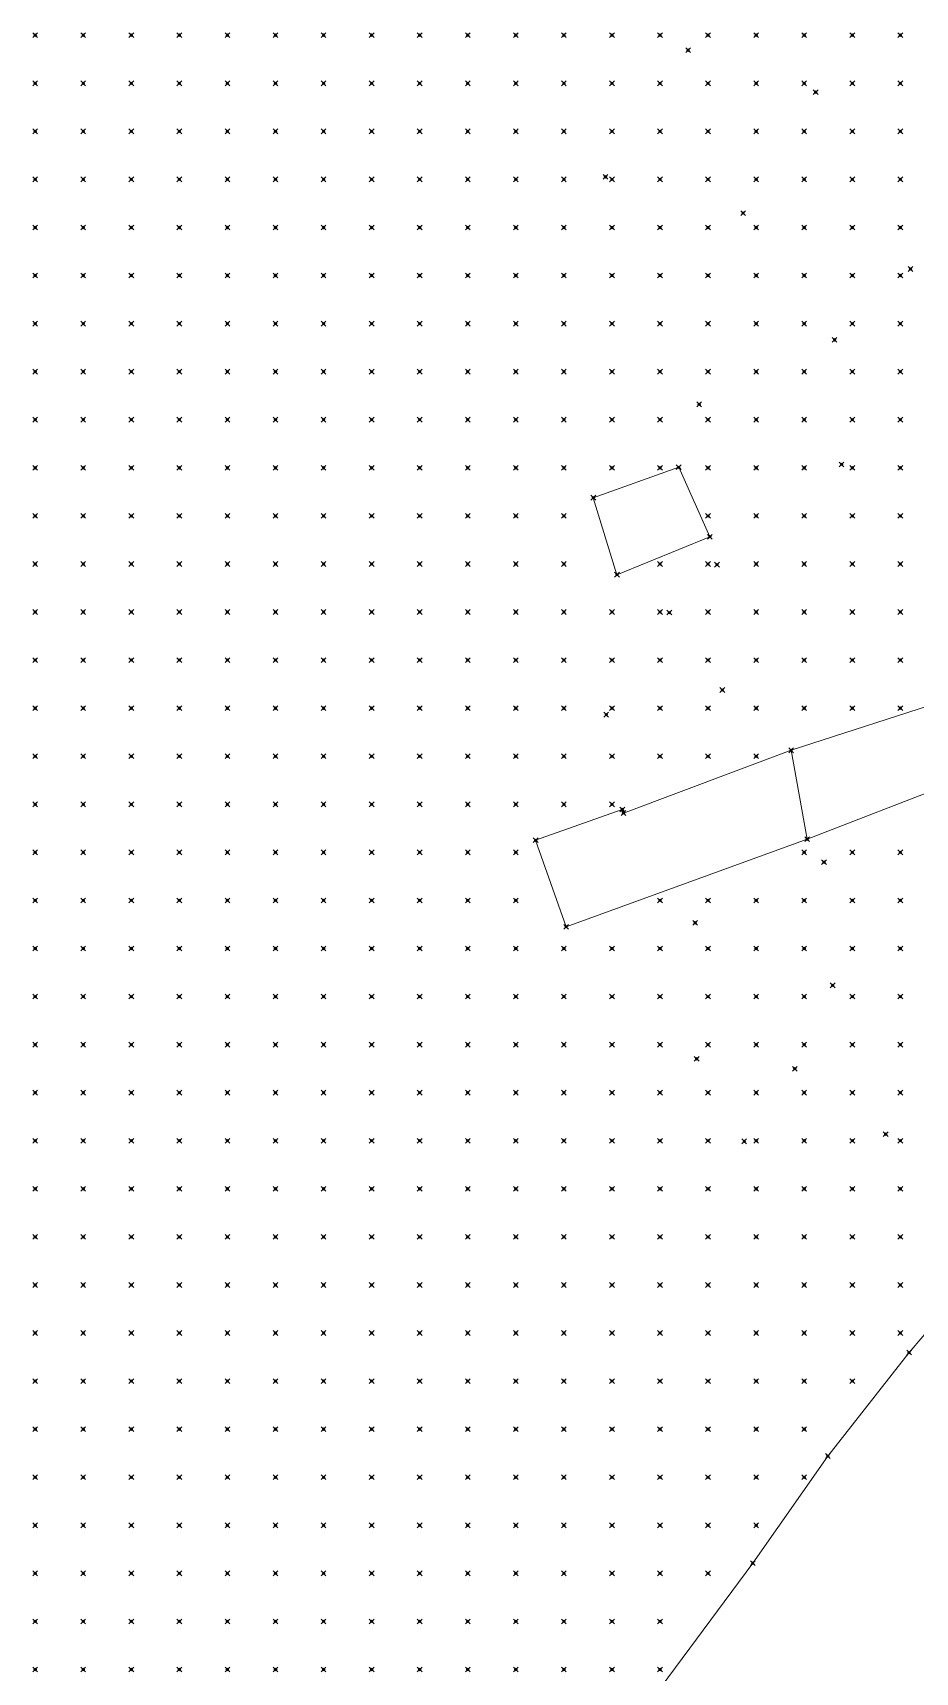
# Model space of a CAD drawing. Header units: metres. Extents: x 441556 to 446409, y 432338 to 461058.
# Drawn here: x 441692.9 to 441748, y 453671.6 to 453773.9 of the extents above; entities that cross this region are included whole.
import ezdxf

# ---------------------------------------------------------------- set-up
doc = ezdxf.new("R2010")
doc.units = ezdxf.units.M
doc.header["$MEASUREMENT"] = 0
doc.header["$PDMODE"] = 35
doc.header["$PDSIZE"] = 0.15
for name, color, linetype, lineweight in [('DTM-BRE-RevN_GRP_CONSTRUCTIE', 2, 'Continuous', 0), ('DTM-BRE-RevN_GRP_DRUM PIATRA', 2, 'Continuous', 0), ('DTM-NOK-RevN_LIDAR_co_lidar', 91, 'Continuous', 0), ('DTM-NOK-RevN_RTK', 32, 'Continuous', 0)]:
    doc.layers.add(name, color=color, linetype=linetype, lineweight=lineweight)

msp = doc.modelspace()

# ---------------------------------------------------------------- linework, layer by layer
at = {"layer": 'DTM-BRE-RevN_GRP_CONSTRUCTIE'}
for p, q in [((441727.898, 453744.901, 368.634), (441733.224, 453746.802, 368.4)), ((441733.224, 453746.802, 368.4), (441735.174, 453742.46, 366.92)), ((441729.374, 453740.093, 366.755), (441727.898, 453744.901, 368.634)), ((441735.174, 453742.46, 366.92), (441729.374, 453740.093, 366.755)), ((441757.174, 453734.612, 364.899), (441740.238, 453729.136, 365.319)), ((441740.238, 453729.136, 365.319), (441729.78, 453725.223, 365.589)), ((441741.241, 453723.592, 364.299), (441740.238, 453729.136, 365.319)), ((441741.241, 453723.592, 364.299), (441755.17, 453728.976, 364.099)), ((441729.708, 453725.442, 365.679), (441724.296, 453723.524, 365.799)), ((441729.78, 453725.223, 365.589), (441729.708, 453725.442, 365.679)), ((441724.296, 453723.524, 365.799), (441726.198, 453718.127, 365.089)), ((441726.198, 453718.127, 365.089), (441741.241, 453723.592, 364.299))]:
    msp.add_line(p, q, dxfattribs=at)
at = {"layer": 'DTM-BRE-RevN_GRP_DRUM PIATRA'}
for p, q in [((441747.602, 453691.557, 359.369), (441752.81, 453697.672, 359.416)), ((441742.532, 453685.1, 359.378), (441747.602, 453691.557, 359.369)), ((441737.847, 453678.414, 359.286), (441742.532, 453685.1, 359.378)), ((441732.123, 453670.701, 359.223), (441737.847, 453678.414, 359.286))]:
    msp.add_line(p, q, dxfattribs=at)
at = {"layer": 'DTM-NOK-RevN_LIDAR_co_lidar'}
for p in [(441693.068, 453773.759, 396.093), (441696.067, 453773.759, 393.937), (441699.066, 453773.759, 391.455), (441702.066, 453773.759, 389.349), (441705.065, 453773.759, 387.448), (441708.064, 453773.759, 385.374), (441711.064, 453773.759, 383.098), (441714.063, 453773.759, 379.699), (441717.062, 453773.759, 377.148), (441720.062, 453773.759, 376.142), (441723.061, 453773.759, 375.704), (441726.06, 453773.759, 375.239), (441729.06, 453773.759, 374.666), (441732.059, 453773.759, 374.044), (441735.058, 453773.759, 373.538), (441738.058, 453773.759, 373.161), (441741.057, 453773.759, 372.77), (441744.057, 453773.759, 372.323), (441747.056, 453773.759, 371.869), (441693.068, 453770.759, 396.198), (441696.067, 453770.759, 393.65), (441699.066, 453770.759, 391.186), (441702.066, 453770.759, 388.807), (441705.065, 453770.759, 386.588), (441708.064, 453770.759, 384.34), (441711.064, 453770.759, 382.096), (441714.063, 453770.759, 379.364), (441717.062, 453770.759, 376.76), (441720.062, 453770.759, 375.373), (441723.061, 453770.759, 374.886), (441726.06, 453770.759, 374.523), (441729.06, 453770.759, 374.037), (441732.059, 453770.759, 373.472), (441735.058, 453770.759, 372.989), (441738.058, 453770.759, 372.628), (441741.057, 453770.759, 372.28), (441744.057, 453770.759, 371.837), (441747.056, 453770.759, 371.424), (441693.068, 453767.76, 395.665), (441696.067, 453767.76, 392.889), (441699.066, 453767.76, 390.371), (441702.066, 453767.76, 387.947), (441705.065, 453767.76, 385.507), (441708.064, 453767.76, 382.995), (441711.064, 453767.76, 380.666), (441714.063, 453767.76, 378.382), (441717.062, 453767.76, 376.124), (441720.062, 453767.76, 374.758), (441723.061, 453767.76, 374.268), (441726.06, 453767.76, 373.917), (441729.06, 453767.76, 373.419), (441732.059, 453767.76, 372.883), (441735.058, 453767.76, 372.401), (441738.058, 453767.76, 372.015), (441741.057, 453767.76, 371.693), (441744.057, 453767.76, 371.25), (441747.056, 453767.76, 370.963), (441693.068, 453764.761, 394.635), (441696.067, 453764.761, 392.11), (441699.066, 453764.761, 389.57), (441702.066, 453764.761, 387.077), (441705.065, 453764.761, 384.53), (441708.064, 453764.761, 381.78), (441711.064, 453764.761, 379.355), (441714.063, 453764.761, 377.193), (441717.062, 453764.761, 375.361), (441720.062, 453764.761, 374.133), (441723.061, 453764.761, 373.672), (441726.06, 453764.761, 373.391), (441729.06, 453764.761, 372.88), (441732.059, 453764.761, 372.39), (441735.058, 453764.761, 371.905), (441738.058, 453764.761, 371.372), (441741.057, 453764.761, 371.041), (441744.057, 453764.761, 370.712), (441747.056, 453764.761, 370.453), (441693.068, 453761.761, 393.535), (441696.067, 453761.761, 391.028), (441699.066, 453761.761, 388.557), (441702.066, 453761.761, 385.969), (441705.065, 453761.761, 383.543), (441708.064, 453761.761, 380.831), (441711.064, 453761.761, 378.257), (441714.063, 453761.761, 376.197), (441717.062, 453761.761, 374.599), (441720.062, 453761.761, 373.333), (441723.061, 453761.761, 372.891), (441726.06, 453761.761, 372.721), (441729.06, 453761.761, 372.249), (441732.059, 453761.761, 371.821), (441735.058, 453761.761, 371.365), (441738.058, 453761.761, 370.822), (441741.057, 453761.761, 370.475), (441744.057, 453761.761, 370.271), (441747.056, 453761.761, 369.904), (441693.068, 453758.762, 392.559), (441696.067, 453758.762, 389.971), (441699.066, 453758.762, 387.319), (441702.066, 453758.762, 384.885), (441705.065, 453758.762, 382.37), (441708.064, 453758.762, 379.56), (441711.064, 453758.762, 377.146), (441714.063, 453758.762, 375.184), (441717.062, 453758.762, 373.623), (441720.062, 453758.762, 372.56), (441723.061, 453758.762, 372.09), (441726.06, 453758.762, 371.884), (441729.06, 453758.762, 371.586), (441732.059, 453758.762, 371.175), (441735.058, 453758.762, 370.698), (441738.058, 453758.762, 370.259), (441741.057, 453758.762, 369.934), (441744.057, 453758.762, 369.589), (441747.056, 453758.762, 369.222), (441693.068, 453755.763, 391.939), (441696.067, 453755.763, 389.075), (441699.066, 453755.763, 386.348), (441702.066, 453755.763, 383.786), (441705.065, 453755.763, 381.249), (441708.064, 453755.763, 378.677), (441711.064, 453755.763, 376.237), (441714.063, 453755.763, 374.339), (441717.062, 453755.763, 372.898), (441720.062, 453755.763, 371.928), (441723.061, 453755.763, 371.594), (441726.06, 453755.763, 371.363), (441729.06, 453755.763, 370.905), (441732.059, 453755.763, 370.482), (441735.058, 453755.763, 370.056), (441738.058, 453755.763, 369.592), (441741.057, 453755.763, 369.268), (441744.057, 453755.763, 369.05), (441747.056, 453755.763, 368.814), (441693.068, 453752.763, 391.014), (441696.067, 453752.763, 388.283), (441699.066, 453752.763, 385.552), (441702.066, 453752.763, 382.801), (441705.065, 453752.763, 380.507), (441708.064, 453752.763, 377.981), (441711.064, 453752.763, 375.546), (441714.063, 453752.763, 373.534), (441717.062, 453752.763, 371.961), (441720.062, 453752.763, 371.1), (441723.061, 453752.763, 371.061), (441726.06, 453752.763, 370.832), (441729.06, 453752.763, 370.124), (441732.059, 453752.763, 369.705), (441735.058, 453752.763, 369.468), (441738.058, 453752.763, 369.088), (441741.057, 453752.763, 368.777), (441744.057, 453752.763, 368.417), (441747.056, 453752.763, 368.059), (441693.068, 453749.764, 390.23), (441696.067, 453749.764, 387.432), (441699.066, 453749.764, 384.761), (441702.066, 453749.764, 382.106), (441705.065, 453749.764, 379.568), (441708.064, 453749.764, 377.179), (441711.064, 453749.764, 374.563), (441714.063, 453749.764, 372.577), (441717.062, 453749.764, 371.206), (441720.062, 453749.764, 370.891), (441723.061, 453749.764, 370.583), (441726.06, 453749.764, 370.041), (441729.06, 453749.764, 369.529), (441732.059, 453749.764, 368.97), (441735.058, 453749.764, 368.73), (441738.058, 453749.764, 368.372), (441741.057, 453749.764, 367.995), (441744.057, 453749.764, 367.671), (441747.056, 453749.764, 367.423), (441693.068, 453746.765, 389.473), (441696.067, 453746.765, 386.722), (441699.066, 453746.765, 384.05), (441702.066, 453746.765, 381.121), (441705.065, 453746.765, 378.755), (441708.064, 453746.765, 376.93), (441711.064, 453746.765, 374.299), (441714.063, 453746.765, 372.025), (441717.062, 453746.765, 370.817), (441720.062, 453746.765, 370.555), (441723.061, 453746.765, 369.937), (441726.06, 453746.765, 369.177), (441729.06, 453746.765, 368.684), (441732.059, 453746.765, 368.158), (441735.058, 453746.765, 367.993), (441738.058, 453746.765, 367.809), (441741.057, 453746.765, 367.383), (441744.057, 453746.765, 367.22), (441747.056, 453746.765, 367.146), (441693.068, 453743.765, 388.741), (441696.067, 453743.765, 386.013), (441699.066, 453743.765, 383.218), (441702.066, 453743.765, 380.35), (441705.065, 453743.765, 378.029), (441708.064, 453743.765, 375.665), (441711.064, 453743.765, 373.383), (441714.063, 453743.765, 371.438), (441717.062, 453743.765, 370.087), (441720.062, 453743.765, 369.494), (441723.061, 453743.765, 369.023), (441726.06, 453743.765, 368.075), (441735.058, 453743.765, 366.813), (441738.058, 453743.765, 367.233), (441741.057, 453743.765, 366.999), (441744.057, 453743.765, 366.902), (441747.056, 453743.765, 366.777), (441693.068, 453740.766, 387.892), (441696.067, 453740.766, 385.165), (441699.066, 453740.766, 382.412), (441702.066, 453740.766, 379.785), (441705.065, 453740.766, 377.181), (441708.064, 453740.766, 375.246), (441711.064, 453740.766, 373.368), (441714.063, 453740.766, 371.256), (441717.062, 453740.766, 369.798), (441720.062, 453740.766, 369.094), (441723.061, 453740.766, 368.302), (441726.06, 453740.766, 367.378), (441732.059, 453740.766, 366.343), (441735.058, 453740.766, 366.474), (441738.058, 453740.766, 366.682), (441741.057, 453740.766, 366.336), (441744.057, 453740.766, 366.145), (441747.056, 453740.766, 366.158), (441693.068, 453737.767, 386.897), (441696.067, 453737.767, 384.304), (441699.066, 453737.767, 381.486), (441702.066, 453737.767, 378.84), (441705.065, 453737.767, 376.507), (441708.064, 453737.767, 374.084), (441711.064, 453737.767, 372.002), (441714.063, 453737.767, 370.421), (441717.062, 453737.767, 369.3), (441720.062, 453737.767, 368.682), (441723.061, 453737.767, 367.77), (441726.06, 453737.767, 366.757), (441729.06, 453737.767, 366.39), (441732.059, 453737.767, 366.317), (441735.058, 453737.767, 366.206), (441738.058, 453737.767, 366.216), (441741.057, 453737.767, 366.157), (441744.057, 453737.767, 366.14), (441747.056, 453737.767, 366.125), (441693.068, 453734.767, 386.088), (441696.067, 453734.767, 383.394), (441699.066, 453734.767, 380.714), (441702.066, 453734.767, 378.094), (441705.065, 453734.767, 375.509), (441708.064, 453734.767, 373.279), (441711.064, 453734.767, 371.727), (441714.063, 453734.767, 370.026), (441717.062, 453734.767, 368.819), (441720.062, 453734.767, 367.599), (441723.061, 453734.767, 366.872), (441726.06, 453734.767, 366.777), (441729.06, 453734.767, 366.592), (441732.059, 453734.767, 366.307), (441735.058, 453734.767, 366.153), (441738.058, 453734.767, 366.148), (441741.057, 453734.767, 366.088), (441744.057, 453734.767, 366.085), (441747.056, 453734.767, 366.078), (441693.068, 453731.768, 384.96), (441696.067, 453731.768, 382.539), (441699.066, 453731.768, 379.791), (441702.066, 453731.768, 377.419), (441705.065, 453731.768, 375.033), (441708.064, 453731.768, 372.718), (441711.064, 453731.768, 371.135), (441714.063, 453731.768, 369.753), (441717.062, 453731.768, 368.474), (441720.062, 453731.768, 367.26), (441723.061, 453731.768, 366.736), (441726.06, 453731.768, 366.643), (441729.06, 453731.768, 366.38), (441732.059, 453731.768, 366.14), (441735.058, 453731.768, 366.042), (441738.058, 453731.768, 365.982), (441741.057, 453731.768, 365.746), (441744.057, 453731.768, 365.581), (441747.056, 453731.768, 365.334), (441693.068, 453728.768, 383.913), (441696.067, 453728.768, 381.892), (441699.066, 453728.768, 379.16), (441702.066, 453728.768, 376.911), (441705.065, 453728.768, 374.63), (441708.064, 453728.768, 372.408), (441711.064, 453728.768, 370.766), (441714.063, 453728.768, 369.208), (441717.062, 453728.768, 368.208), (441720.062, 453728.768, 367.127), (441723.061, 453728.768, 366.505), (441726.06, 453728.768, 366.397), (441729.06, 453728.768, 366.198), (441732.059, 453728.768, 366.041), (441735.058, 453728.768, 365.885), (441738.058, 453728.768, 365.64), (441693.068, 453725.769, 383.174), (441696.067, 453725.769, 381.442), (441699.066, 453725.769, 378.786), (441702.066, 453725.769, 376.436), (441705.065, 453725.769, 374.471), (441708.064, 453725.769, 372.282), (441711.064, 453725.769, 370.993), (441714.063, 453725.769, 369.281), (441717.062, 453725.769, 368.13), (441720.062, 453725.769, 366.95), (441723.061, 453725.769, 366.259), (441726.06, 453725.769, 366.16), (441729.06, 453725.769, 365.898), (441693.068, 453722.77, 382.744), (441696.067, 453722.77, 380.845), (441699.066, 453722.77, 378.672), (441702.066, 453722.77, 376.478), (441705.065, 453722.77, 374.591), (441708.064, 453722.77, 372.328), (441711.064, 453722.77, 371.384), (441714.063, 453722.77, 369.503), (441717.062, 453722.77, 368.094), (441720.062, 453722.77, 366.792), (441723.061, 453722.77, 365.911), (441741.057, 453722.77, 364.453), (441744.057, 453722.77, 364.152), (441747.056, 453722.77, 363.868), (441693.068, 453719.77, 382.749), (441696.067, 453719.77, 380.678), (441699.066, 453719.77, 378.69), (441702.066, 453719.77, 376.663), (441705.065, 453719.77, 374.686), (441708.064, 453719.77, 372.816), (441711.064, 453719.77, 371.523), (441714.063, 453719.77, 369.592), (441717.062, 453719.77, 368.019), (441720.062, 453719.77, 366.491), (441723.061, 453719.77, 365.52), (441732.059, 453719.77, 364.882), (441735.058, 453719.77, 364.714), (441738.058, 453719.77, 364.373), (441741.057, 453719.77, 363.93), (441744.057, 453719.77, 363.624), (441747.056, 453719.77, 363.393), (441693.068, 453716.771, 383.301), (441696.067, 453716.771, 381.033), (441699.066, 453716.771, 378.736), (441702.066, 453716.771, 376.701), (441705.065, 453716.771, 374.67), (441708.064, 453716.771, 372.656), (441711.064, 453716.771, 370.988), (441714.063, 453716.771, 369.198), (441717.062, 453716.771, 367.641), (441720.062, 453716.771, 366.17), (441723.061, 453716.771, 365.136), (441726.06, 453716.771, 364.717), (441729.06, 453716.771, 364.501), (441732.059, 453716.771, 364.313), (441735.058, 453716.771, 364.121), (441738.058, 453716.771, 363.832), (441741.057, 453716.771, 363.461), (441744.057, 453716.771, 363.104), (441747.056, 453716.771, 362.885), (441693.068, 453713.772, 383.937), (441696.067, 453713.772, 381.409), (441699.066, 453713.772, 379.003), (441702.066, 453713.772, 376.719), (441705.065, 453713.772, 374.685), (441708.064, 453713.772, 372.436), (441711.064, 453713.772, 370.45), (441714.063, 453713.772, 368.664), (441717.062, 453713.772, 367.214), (441720.062, 453713.772, 365.602), (441723.061, 453713.772, 364.509), (441726.06, 453713.772, 364.142), (441729.06, 453713.772, 363.895), (441732.059, 453713.772, 363.729), (441735.058, 453713.772, 363.573), (441738.058, 453713.772, 363.267), (441741.057, 453713.772, 362.953), (441744.057, 453713.772, 362.61), (441747.056, 453713.772, 362.442), (441693.068, 453710.772, 384.244), (441696.067, 453710.772, 381.681), (441699.066, 453710.772, 379.227), (441702.066, 453710.772, 376.817), (441705.065, 453710.772, 374.691), (441708.064, 453710.772, 372.119), (441711.064, 453710.772, 370.084), (441714.063, 453710.772, 368.3), (441717.062, 453710.772, 366.352), (441720.062, 453710.772, 364.858), (441723.061, 453710.772, 364.051), (441726.06, 453710.772, 363.638), (441729.06, 453710.772, 363.381), (441732.059, 453710.772, 363.2), (441735.058, 453710.772, 363.03), (441738.058, 453710.772, 362.77), (441741.057, 453710.772, 362.538), (441744.057, 453710.772, 362.229), (441747.056, 453710.772, 362.051), (441693.068, 453707.773, 384.46), (441696.067, 453707.773, 381.971), (441699.066, 453707.773, 379.279), (441702.066, 453707.773, 377.089), (441705.065, 453707.773, 374.677), (441708.064, 453707.773, 372), (441711.064, 453707.773, 369.888), (441714.063, 453707.773, 368.177), (441717.062, 453707.773, 365.846), (441720.062, 453707.773, 364.493), (441723.061, 453707.773, 363.815), (441726.06, 453707.773, 363.215), (441729.06, 453707.773, 362.971), (441732.059, 453707.773, 362.783), (441735.058, 453707.773, 362.58), (441738.058, 453707.773, 362.384), (441741.057, 453707.773, 362.164), (441744.057, 453707.773, 361.893), (441747.056, 453707.773, 361.663), (441693.068, 453704.774, 384.553), (441696.067, 453704.774, 382.191), (441699.066, 453704.774, 379.495), (441702.066, 453704.774, 377.224), (441705.065, 453704.774, 374.551), (441708.064, 453704.774, 372.033), (441711.064, 453704.774, 369.862), (441714.063, 453704.774, 368.082), (441717.062, 453704.774, 365.933), (441720.062, 453704.774, 364.543), (441723.061, 453704.774, 363.555), (441726.06, 453704.774, 362.794), (441729.06, 453704.774, 362.58), (441732.059, 453704.774, 362.401), (441735.058, 453704.774, 362.186), (441738.058, 453704.774, 361.989), (441741.057, 453704.774, 361.74), (441744.057, 453704.774, 361.546), (441747.056, 453704.774, 361.303), (441693.068, 453701.774, 384.302), (441696.067, 453701.774, 382.02), (441699.066, 453701.774, 379.607), (441702.066, 453701.774, 377.04), (441705.065, 453701.774, 374.427), (441708.064, 453701.774, 371.863), (441711.064, 453701.774, 369.77), (441714.063, 453701.774, 367.866), (441717.062, 453701.774, 365.848), (441720.062, 453701.774, 364.529), (441723.061, 453701.774, 363.354), (441726.06, 453701.774, 362.421), (441729.06, 453701.774, 362.166), (441732.059, 453701.774, 362.004), (441735.058, 453701.774, 361.784), (441738.058, 453701.774, 361.56), (441741.057, 453701.774, 361.324), (441744.057, 453701.774, 361.163), (441747.056, 453701.774, 360.844), (441693.068, 453698.775, 384.011), (441696.067, 453698.775, 381.512), (441699.066, 453698.775, 379.308), (441702.066, 453698.775, 376.822), (441705.065, 453698.775, 374.405), (441708.064, 453698.775, 371.873), (441711.064, 453698.775, 369.639), (441714.063, 453698.775, 367.681), (441717.062, 453698.775, 365.772), (441720.062, 453698.775, 364.364), (441723.061, 453698.775, 363.209), (441726.06, 453698.775, 362.252), (441729.06, 453698.775, 361.787), (441732.059, 453698.775, 361.589), (441735.058, 453698.775, 361.362), (441738.058, 453698.775, 361.107), (441741.057, 453698.775, 360.96), (441744.057, 453698.775, 360.743), (441747.056, 453698.775, 360.288), (441693.068, 453695.776, 383.747), (441696.067, 453695.776, 381.115), (441699.066, 453695.776, 379.008), (441702.066, 453695.776, 376.551), (441705.065, 453695.776, 374.175), (441708.064, 453695.776, 371.796), (441711.064, 453695.776, 369.586), (441714.063, 453695.776, 367.58), (441717.062, 453695.776, 365.801), (441720.062, 453695.776, 364.23), (441723.061, 453695.776, 363.014), (441726.06, 453695.776, 362.069), (441729.06, 453695.776, 361.44), (441732.059, 453695.776, 361.193), (441735.058, 453695.776, 360.926), (441738.058, 453695.776, 360.632), (441741.057, 453695.776, 360.596), (441744.057, 453695.776, 360.378), (441747.056, 453695.776, 359.861), (441693.068, 453692.776, 383.282), (441696.067, 453692.776, 380.688), (441699.066, 453692.776, 378.578), (441702.066, 453692.776, 376.232), (441705.065, 453692.776, 373.919), (441708.064, 453692.776, 371.473), (441711.064, 453692.776, 369.438), (441714.063, 453692.776, 367.49), (441717.062, 453692.776, 365.62), (441720.062, 453692.776, 363.917), (441723.061, 453692.776, 362.683), (441726.06, 453692.776, 361.747), (441729.06, 453692.776, 361.089), (441732.059, 453692.776, 360.831), (441735.058, 453692.776, 360.564), (441738.058, 453692.776, 360.315), (441741.057, 453692.776, 360.256), (441744.057, 453692.776, 360.039), (441747.056, 453692.776, 359.54), (441693.068, 453689.777, 382.88), (441696.067, 453689.777, 380.111), (441699.066, 453689.777, 378.143), (441702.066, 453689.777, 375.875), (441705.065, 453689.777, 373.617), (441708.064, 453689.777, 371.219), (441711.064, 453689.777, 369.128), (441714.063, 453689.777, 367.13), (441717.062, 453689.777, 365.03), (441720.062, 453689.777, 363.296), (441723.061, 453689.777, 362.224), (441726.06, 453689.777, 361.435), (441729.06, 453689.777, 360.82), (441732.059, 453689.777, 360.494), (441735.058, 453689.777, 360.267), (441738.058, 453689.777, 360.122), (441741.057, 453689.777, 359.973), (441744.057, 453689.777, 359.695), (441693.068, 453686.778, 382.093), (441696.067, 453686.778, 379.558), (441699.066, 453686.778, 377.433), (441702.066, 453686.778, 375.315), (441705.065, 453686.778, 373.071), (441708.064, 453686.778, 371.01), (441711.064, 453686.778, 368.871), (441714.063, 453686.778, 366.769), (441717.062, 453686.778, 364.734), (441720.062, 453686.778, 363.104), (441723.061, 453686.778, 361.905), (441726.06, 453686.778, 361.056), (441729.06, 453686.778, 360.551), (441732.059, 453686.778, 360.261), (441735.058, 453686.778, 360.069), (441738.058, 453686.778, 359.895), (441741.057, 453686.778, 359.691), (441693.068, 453683.778, 381.519), (441696.067, 453683.778, 378.88), (441699.066, 453683.778, 376.82), (441702.066, 453683.778, 374.867), (441705.065, 453683.778, 372.678), (441708.064, 453683.778, 370.444), (441711.064, 453683.778, 368.343), (441714.063, 453683.778, 366.43), (441717.062, 453683.778, 364.336), (441720.062, 453683.778, 362.408), (441723.061, 453683.778, 361.273), (441726.06, 453683.778, 360.871), (441729.06, 453683.778, 360.515), (441732.059, 453683.778, 360.055), (441735.058, 453683.778, 359.832), (441738.058, 453683.778, 359.642), (441741.057, 453683.778, 359.442), (441693.068, 453680.779, 380.9), (441696.067, 453680.779, 378.476), (441699.066, 453680.779, 376.206), (441702.066, 453680.779, 374.161), (441705.065, 453680.779, 371.958), (441708.064, 453680.779, 369.798), (441711.064, 453680.779, 367.669), (441714.063, 453680.779, 365.626), (441717.062, 453680.779, 363.646), (441720.062, 453680.779, 362.012), (441723.061, 453680.779, 360.812), (441726.06, 453680.779, 360.45), (441729.06, 453680.779, 360.34), (441732.059, 453680.779, 359.864), (441735.058, 453680.779, 359.626), (441738.058, 453680.779, 359.444), (441693.068, 453677.78, 380.448), (441696.067, 453677.78, 378.04), (441699.066, 453677.78, 375.858), (441702.066, 453677.78, 373.517), (441705.065, 453677.78, 371.342), (441708.064, 453677.78, 369.465), (441711.064, 453677.78, 367.403), (441714.063, 453677.78, 365.576), (441717.062, 453677.78, 363.703), (441720.062, 453677.78, 361.953), (441723.061, 453677.78, 360.658), (441726.06, 453677.78, 360.125), (441729.06, 453677.78, 359.957), (441732.059, 453677.78, 359.664), (441735.058, 453677.78, 359.472), (441693.068, 453674.78, 380.003), (441696.067, 453674.78, 377.566), (441699.066, 453674.78, 375.257), (441702.066, 453674.78, 373.023), (441705.065, 453674.78, 370.823), (441708.064, 453674.78, 368.605), (441711.064, 453674.78, 366.735), (441714.063, 453674.78, 364.796), (441717.062, 453674.78, 362.889), (441720.062, 453674.78, 361.604), (441723.061, 453674.78, 360.649), (441726.06, 453674.78, 360.02), (441729.06, 453674.78, 359.743), (441732.059, 453674.78, 359.472), (441693.068, 453671.781, 379.341), (441696.067, 453671.781, 376.879), (441699.066, 453671.781, 374.732), (441702.066, 453671.781, 372.696), (441705.065, 453671.781, 370.217), (441708.064, 453671.781, 368.09), (441711.064, 453671.781, 366.307), (441714.063, 453671.781, 364.389), (441717.062, 453671.781, 362.41), (441720.062, 453671.781, 361.086), (441723.061, 453671.781, 360.254), (441726.06, 453671.781, 359.711), (441729.06, 453671.781, 359.454), (441732.059, 453671.781, 359.277)]:
    msp.add_point(p, dxfattribs=at)
at = {"layer": 'DTM-NOK-RevN_RTK'}
for p in [(441733.811, 453772.825, 373.557), (441741.776, 453770.204, 371.933), (441728.657, 453764.921, 372.855), (441737.245, 453762.658, 371.022), (441747.692, 453759.174, 369.132), (441742.953, 453754.752, 368.93), (441734.503, 453750.724, 369.001), (441733.224, 453746.802, 368.4), (441743.388, 453746.976, 367.072), (441727.898, 453744.901, 368.634), (441735.174, 453742.46, 366.92), (441735.613, 453740.721, 366.749), (441729.374, 453740.093, 366.755), (441732.642, 453737.733, 366.232), (441735.948, 453732.898, 365.993), (441728.703, 453731.365, 366.174), (441740.238, 453729.136, 365.319), (441729.708, 453725.442, 365.679), (441729.78, 453725.223, 365.589), (441724.296, 453723.524, 365.799), (441741.241, 453723.592, 364.299), (441742.295, 453722.158, 363.92), (441726.198, 453718.127, 365.089), (441734.253, 453718.37, 364.339), (441742.835, 453714.475, 362.56), (441734.343, 453709.886, 362.76), (441740.472, 453709.264, 362.263), (441737.315, 453704.736, 361.845), (441746.137, 453705.185, 361.353), (441747.602, 453691.557, 359.369), (441742.532, 453685.1, 359.378), (441737.847, 453678.414, 359.286)]:
    msp.add_point(p, dxfattribs=at)

doc.saveas('drawing.dxf')
